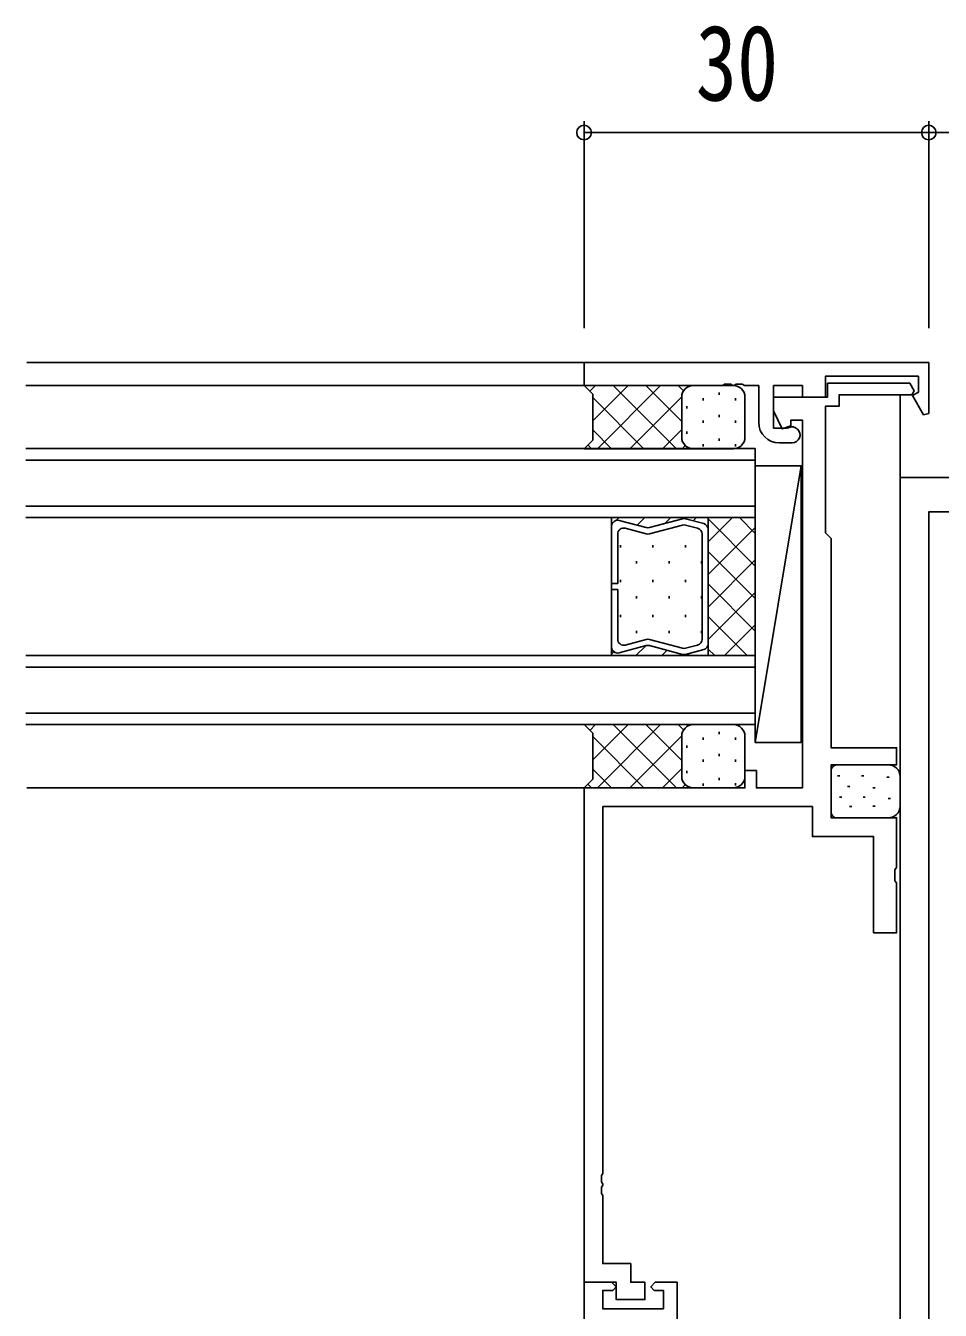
# Model space of a CAD drawing. Units: millimetres, scale not verified. Extents: x -1134 to 1133, y -806 to 806.
# Drawn here: x 356.1 to 435.7, y -164.4 to -52.7 of the extents above; entities that cross this region are included whole.
import ezdxf
from ezdxf.enums import TextEntityAlignment as Align

# ---------------------------------------------------------------- set-up
doc = ezdxf.new("R2010")
doc.units = ezdxf.units.MM
doc.header["$LTSCALE"] = 4
for name, color, linetype in [('0-2_YKK_11', 7, 'Continuous'), ('0-3_YKK_12', 2, 'Continuous'), ('0-4_YKK_13', 4, 'Continuous'), ('0-5_YKK_D', 6, 'Continuous')]:
    doc.layers.add(name, color=color, linetype=linetype)
doc.styles.add('ＭＳ ゴシック', font='')
doc.styles.get('ＭＳ ゴシック').set_extended_font_data('MS Gothic')

msp = doc.modelspace()

# ---------------------------------------------------------------- linework, layer by layer
at = {"layer": '0-2_YKK_11'}
msp.add_line((421.729, -89), (422.829, -89), dxfattribs=at)
for points in [[(434.729, -82), (404.729, -82), (404.729, -84), (416.771, -84), (416.954, -83.88), (417.504, -83.88), (417.687, -84), (417.771, -84), (417.954, -83.88), (418.504, -83.88), (418.687, -84), (419.929, -84), (419.929, -87.2)], [(422.524, -87.67), (422.393, -87.7), (421.229, -87.7), (421.229, -84), (423.729, -84), (423.729, -85), (425.729, -85), (425.729, -83.2), (433.829, -83.2), (433.829, -84.583), (433.319, -84.878), (434.284, -86.549), (434.729, -86.43), (434.729, -82)], [(404.729, -162), (404.729, -119), (418.729, -119), (418.729, -117.5), (419.729, -117.5), (419.729, -119), (423.729, -119), (423.729, -87), (422.729, -87), (422.729, -87.497), (421.964, -87.775), (421.229, -86.2), (421.229, -85), (425.929, -85), (425.929, -83.8), (433.071, -83.8), (433.452, -84.459), (433.256, -84.8), (426.929, -84.8), (426.929, -85.8), (425.729, -85.8), (425.729, -96.8), (425.929, -97), (426.229, -97.3), (426.229, -115.5), (431.929, -115.5), (431.929, -117), (426.229, -117), (426.229, -121.6), (431.929, -121.6), (431.929, -125.929), (431.786, -126.12), (431.786, -127.079), (431.929, -127.27), (431.929, -131.6), (429.929, -131.6), (429.929, -123.23), (424.599, -123.23), (424.599, -120.63), (406.359, -120.63)], [(437.931, -97.098), (438.885, -98.75), (439.318, -99), (439.751, -98.25), (439.029, -97), (439.029, -95), (450.497, -95), (452.033, -92.34), (451.836, -92), (432.229, -92), (432.229, -166)], [(434.729, -192.9), (434.729, -95), (437.529, -95), (437.529, -95.598)], [(406.359, -120.63), (406.359, -152.541), (406.239, -152.725), (406.239, -153.275), (406.359, -153.458), (406.359, -153.541), (406.239, -153.725), (406.239, -154.275), (406.359, -154.458), (406.359, -160.37), (408.789, -160.37), (408.789, -162), (410.029, -162), (410.029, -163.5), (407.529, -163.5), (407.529, -162), (404.729, -162)], [(412.829, -166), (412.829, -162), (410.929, -162), (410.529, -162.4), (410.829, -162.7), (411.629, -162.7), (411.629, -164.3), (406.359, -164.3), (406.359, -162.7), (407.229, -162.7), (407.529, -162.4), (407.129, -162), (404.729, -162), (404.729, -166)]]:
    msp.add_lwpolyline(points, dxfattribs=at)
for centre, radius, start, end in [((421.729, -87.2), 1.8, 180.00001, 269.99999), ((422.829, -88.3), 0.7, 270.00002, 115.84192)]:
    msp.add_arc(centre, radius, start, end, dxfattribs=at)
at = {"layer": '0-3_YKK_12'}
for p, q in [((404.729, -82), (356.229, -82)), ((395.074, -82), (414.435, -82)), ((356.129, -84), (404.929, -84)), ((432.229, -92.3), (432.229, -84.8)), ((419.629, -89.492), (356.129, -89.492)), ((419.629, -90.492), (356.129, -90.492)), ((419.629, -89.492), (419.629, -95.492)), ((419.629, -97), (419.629, -91)), ((419.629, -94.492), (356.129, -94.492)), ((419.629, -95.492), (356.129, -95.492)), ((407.779, -95.491), (407.546, -95.724)), ((410.144, -96.362), (407.79, -95.731)), ((407.79, -95.731), (410.144, -96.362)), ((410.024, -95.491), (409.363, -96.152)), ((413.294, -95.591), (410.415, -96.362)), ((410.415, -96.362), (413.294, -95.591)), ((412.269, -95.491), (411.759, -96.002)), ((415.14, -96.013), (413.565, -95.591)), ((413.565, -95.591), (415.14, -96.013)), ((414.514, -95.492), (414.235, -95.77)), ((417.649, -95.492), (415.529, -97.611)), ((415.529, -95.605), (419.629, -99.705)), ((418.244, -95.492), (419.629, -96.877)), ((407.141, -96.129), (407.13, -96.141)), ((407.13, -96.246), (407.13, -96.23)), ((408.315, -96.415), (410.144, -96.905)), ((410.415, -96.905), (413.294, -96.134)), ((413.565, -96.134), (414.615, -96.415)), ((415.004, -96.923), (415.004, -106.066)), ((419.629, -96.34), (415.529, -100.44)), ((415.529, -96.505), (415.529, -96.534)), ((415.529, -106.469), (415.529, -96.52)), ((407.887, -98.077), (407.887, -97.877)), ((410.717, -98.077), (410.717, -97.877)), ((413.547, -98.077), (413.547, -97.877)), ((409.302, -99.492), (409.302, -99.292)), ((412.132, -99.492), (412.132, -99.292)), ((414.962, -99.492), (414.962, -99.292)), ((415.529, -98.434), (419.629, -102.533)), ((419.629, -99.169), (415.529, -103.268)), ((407.887, -101.107), (407.887, -100.907)), ((410.717, -101.107), (410.717, -100.907)), ((413.547, -101.107), (413.547, -100.907)), ((415.529, -101.262), (419.629, -105.362)), ((409.302, -102.522), (409.302, -102.322)), ((412.132, -102.522), (412.132, -102.322)), ((414.962, -102.522), (414.962, -102.322)), ((419.629, -101.997), (415.529, -106.097)), ((407.887, -104.137), (407.887, -103.937)), ((410.717, -104.137), (410.717, -103.937)), ((413.547, -104.137), (413.547, -103.937)), ((415.529, -104.091), (418.93, -107.492)), ((419.629, -104.826), (416.963, -107.492)), ((410.144, -106.083), (408.315, -106.572)), ((409.302, -105.552), (409.302, -105.352)), ((413.293, -106.854), (410.415, -106.083)), ((412.132, -105.552), (412.132, -105.352)), ((414.962, -105.552), (414.962, -105.352)), ((407.129, -106.737), (407.129, -106.753)), ((407.334, -107.161), (407.129, -107.366)), ((407.79, -107.252), (410.144, -106.621)), ((407.79, -107.257), (410.144, -106.626)), ((410.11, -106.63), (409.249, -107.491)), ((410.415, -106.621), (413.293, -107.392)), ((410.415, -106.626), (413.293, -107.397)), ((411.952, -107.033), (411.494, -107.491)), ((413.294, -106.854), (413.294, -106.854)), ((414.615, -106.572), (413.565, -106.854)), ((413.565, -107.392), (415.14, -106.97)), ((413.565, -107.397), (415.14, -106.975)), ((415.529, -106.478), (415.529, -106.449)), ((415.529, -106.919), (416.102, -107.492)), ((419.629, -107.492), (356.129, -107.492)), ((413.938, -107.293), (413.739, -107.492)), ((419.629, -107.492), (419.629, -113.492)), ((419.629, -108.492), (356.129, -108.492)), ((419.629, -112.492), (356.129, -112.492)), ((419.629, -113.492), (356.129, -113.492)), ((356.229, -119), (405.029, -119))]:
    msp.add_line(p, q, dxfattribs=at)
for points in [[(407.13, -95.491), (407.129, -107.491), (415.529, -107.492), (415.529, -95.492)], [(419.629, -107.492), (415.529, -107.492), (415.529, -95.492), (419.629, -95.492)]]:
    msp.add_lwpolyline(points, close=True, dxfattribs=at)
for points in [[(415.529, -96.505), (415.529, -95.492), (407.13, -95.491), (407.13, -96.23)], [(407.13, -96.238), (407.129, -101.231), (407.654, -101.231), (407.655, -96.922)], [(407.654, -106.065), (407.654, -101.756), (407.129, -101.756), (407.129, -106.75)], [(415.529, -106.478), (415.529, -107.492), (407.129, -107.491), (407.129, -106.753)]]:
    msp.add_lwpolyline(points, dxfattribs=at)
for centre, start, end in [((407.655, -96.238), 74.99631, 179.99817), ((407.655, -96.238), 74.99628, 179.11056), ((413.43, -96.098), 74.99593, 104.99624), ((413.43, -96.098), 74.99629, 104.9963), ((415.004, -96.52), 359.99823, 74.99616), ((415.004, -96.52), 1.57977, 74.99629), ((407.655, -96.238), 179.11056, 180.88583), ((408.18, -96.922), 74.99631, 179.9962), ((410.28, -95.854), 254.99588, 284.9963), ((410.28, -95.854), 254.99628, 284.9963), ((410.28, -96.398), 254.99567, 284.99692), ((413.429, -96.641), 74.99656, 104.99604), ((414.479, -96.923), 359.99823, 74.99616), ((415.004, -96.52), 358.41663, 1.57977), ((408.179, -106.065), 180.00019, 285.00008), ((410.279, -106.59), 74.99947, 105.00072), ((414.479, -106.065), 284.99333, 359.96185), ((407.654, -106.745), 179.11056, 180.88583), ((407.654, -106.75), 179.99822, 285.00008), ((407.654, -106.745), 180.88583, 285.00011), ((410.279, -107.128), 75.0001, 105.00011), ((410.279, -107.133), 75.00009, 105.00052), ((413.429, -106.347), 255.04236, 255.06678), ((413.429, -106.347), 255.01771, 255.06685), ((413.429, -106.347), 255.0338, 255.03604), ((413.429, -106.347), 255.03233, 255.0338), ((413.429, -106.347), 255.01473, 255.03233), ((413.429, -106.347), 255.00782, 255.01469), ((413.429, -106.347), 255.00614, 255.00782), ((413.429, -106.347), 255.00437, 255.00665), ((413.429, -106.347), 255.00394, 255.00437), ((413.429, -106.347), 255.00035, 284.99984), ((413.429, -106.347), 255.11667, 255.17121), ((413.429, -106.347), 255.08055, 255.11667), ((413.429, -106.347), 255.062, 255.08055), ((413.429, -106.347), 255.17121, 255.52873), ((413.429, -106.347), 255.52873, 255.96195), ((415.004, -106.468), 284.98992, 359.971), ((415.004, -106.463), 285.0001, 358.41663), ((415.004, -106.463), 358.41663, 1.57977), ((413.429, -106.885), 255.0001, 285.0001), ((413.429, -106.89), 255.00015, 285.00046)]:
    msp.add_arc(centre, 0.525, start, end, dxfattribs=at)
at = {"layer": '0-4_YKK_13'}
for p, q in [((404.732, -83.999), (417.732, -83.999)), ((405.728, -83.999), (405.229, -84.499)), ((408.557, -83.999), (405.493, -87.063)), ((411.385, -83.999), (405.885, -89.499)), ((412.773, -89.499), (407.273, -83.999)), ((413.229, -87.127), (410.102, -83.999)), ((413.388, -84.458), (412.93, -83.999)), ((414.214, -83.999), (414.213, -84)), ((416.494, -84.811), (416.494, -84.611)), ((409.945, -89.499), (405.479, -85.033)), ((413.229, -84.984), (408.714, -89.499)), ((413.232, -88.499), (413.229, -84.999)), ((413.681, -86.01), (413.681, -85.81)), ((415.096, -85.308), (415.096, -85.108)), ((417.896, -85.308), (417.896, -85.108)), ((418.729, -84.999), (418.729, -88.499)), ((415.096, -87.238), (415.096, -87.038)), ((416.494, -86.741), (416.494, -86.541)), ((417.896, -87.238), (417.896, -87.038)), ((407.117, -89.499), (405.479, -87.862)), ((413.229, -87.813), (411.542, -89.499)), ((413.681, -88.205), (413.681, -88.005)), ((405.388, -89.499), (405.06, -89.171)), ((413.541, -89.226), (413.268, -89.499)), ((415.096, -89.313), (415.096, -89.113)), ((416.494, -88.816), (416.494, -88.616)), ((417.896, -89.292), (417.896, -89.092)), ((404.732, -89.499), (417.732, -89.499)), ((423.628, -91), (419.629, -115.059)), ((404.732, -113.499), (417.732, -113.499)), ((405.728, -113.499), (405.229, -113.999)), ((408.557, -113.499), (405.493, -116.563)), ((411.385, -113.499), (405.885, -118.999)), ((412.773, -118.999), (407.273, -113.499)), ((413.229, -116.627), (410.102, -113.499)), ((413.388, -113.958), (412.93, -113.499)), ((414.214, -113.499), (414.213, -113.5)), ((409.945, -118.999), (405.479, -114.533)), ((413.229, -114.484), (408.714, -118.999)), ((413.232, -117.999), (413.229, -114.499)), ((415.096, -114.808), (415.096, -114.608)), ((416.494, -114.311), (416.494, -114.111)), ((417.896, -114.808), (417.896, -114.608)), ((418.729, -114.499), (418.729, -117.999)), ((413.681, -115.51), (413.681, -115.31)), ((416.494, -116.241), (416.494, -116.041)), ((413.229, -117.313), (411.542, -118.999)), ((415.096, -116.738), (415.096, -116.538)), ((417.896, -116.738), (417.896, -116.538)), ((431.229, -117), (426.729, -117)), ((407.117, -118.999), (405.479, -117.362)), ((413.681, -117.705), (413.681, -117.505)), ((416.494, -118.316), (416.494, -118.116)), ((426.229, -117.5), (426.229, -121.1)), ((426.992, -117.953), (426.792, -117.953)), ((429.072, -117.938), (428.872, -117.938)), ((431.272, -118.073), (431.072, -118.073)), ((432.229, -118), (432.229, -120.6)), ((404.732, -118.999), (417.732, -118.999)), ((405.388, -118.999), (405.06, -118.671)), ((413.541, -118.726), (413.268, -118.999)), ((415.096, -118.813), (415.096, -118.613)), ((417.896, -118.792), (417.896, -118.592)), ((427.862, -118.868), (427.662, -118.868)), ((430.062, -119.003), (429.862, -119.003)), ((427.157, -119.798), (426.957, -119.798)), ((428.027, -120.608), (427.827, -120.608)), ((429.207, -119.798), (429.007, -119.798)), ((430.077, -120.593), (429.877, -120.593)), ((431.407, -119.933), (431.207, -119.933)), ((426.729, -121.6), (431.229, -121.6))]:
    msp.add_line(p, q, dxfattribs=at)
for points in [[(404.729, -83.999), (405.479, -84.749), (405.479, -88.752), (404.732, -89.499)], [(404.729, -113.499), (405.479, -114.249), (405.479, -118.252), (404.732, -118.999)]]:
    msp.add_lwpolyline(points, dxfattribs=at)
msp.add_lwpolyline([(423.628, -115.059), (419.629, -115.059), (419.629, -91), (423.628, -91)], close=True, dxfattribs=at)
for centre, radius, start, end in [((414.229, -84.999), 1, 90, 180), ((414.229, -84.999), 1, 90, 180), ((417.729, -84.999), 1, 0, 90), ((414.232, -88.499), 1, 180, 270), ((417.729, -88.499), 1, 270, 0), ((414.229, -114.499), 1, 90, 180), ((414.229, -114.499), 1, 90, 180), ((417.729, -114.499), 1, 0, 90), ((426.729, -117.5), 0.5, 90, 180), ((431.229, -118), 1, 0, 90), ((414.232, -117.999), 1, 180, 270), ((417.729, -117.999), 1, 270, 0), ((431.229, -120.6), 1, 270, 0), ((426.729, -121.1), 0.5, 180, 270)]:
    msp.add_arc(centre, radius, start, end, dxfattribs=at)
at = {"layer": '0-5_YKK_D'}
for p, q in [((404.729, -79), (404.729, -61)), ((434.729, -79), (434.729, -61)), ((434.729, -79), (434.729, -61)), ((404.729, -62), (434.729, -62)), ((434.729, -62), (449.729, -62))]:
    msp.add_line(p, q, dxfattribs=at)
for centre in [(404.729, -62), (434.729, -62), (434.729, -62)]:
    msp.add_circle(centre, 0.637, dxfattribs=at)

# ---------------------------------------------------------------- texts
at = {"layer": '0-5_YKK_D', "style": 'ＭＳ ゴシック', "width": 0.8}
msp.add_text('30', height=6.598, dxfattribs=at).set_placement((414.449, -61.2), align=Align.BOTTOM_LEFT)

doc.saveas('drawing.dxf')
